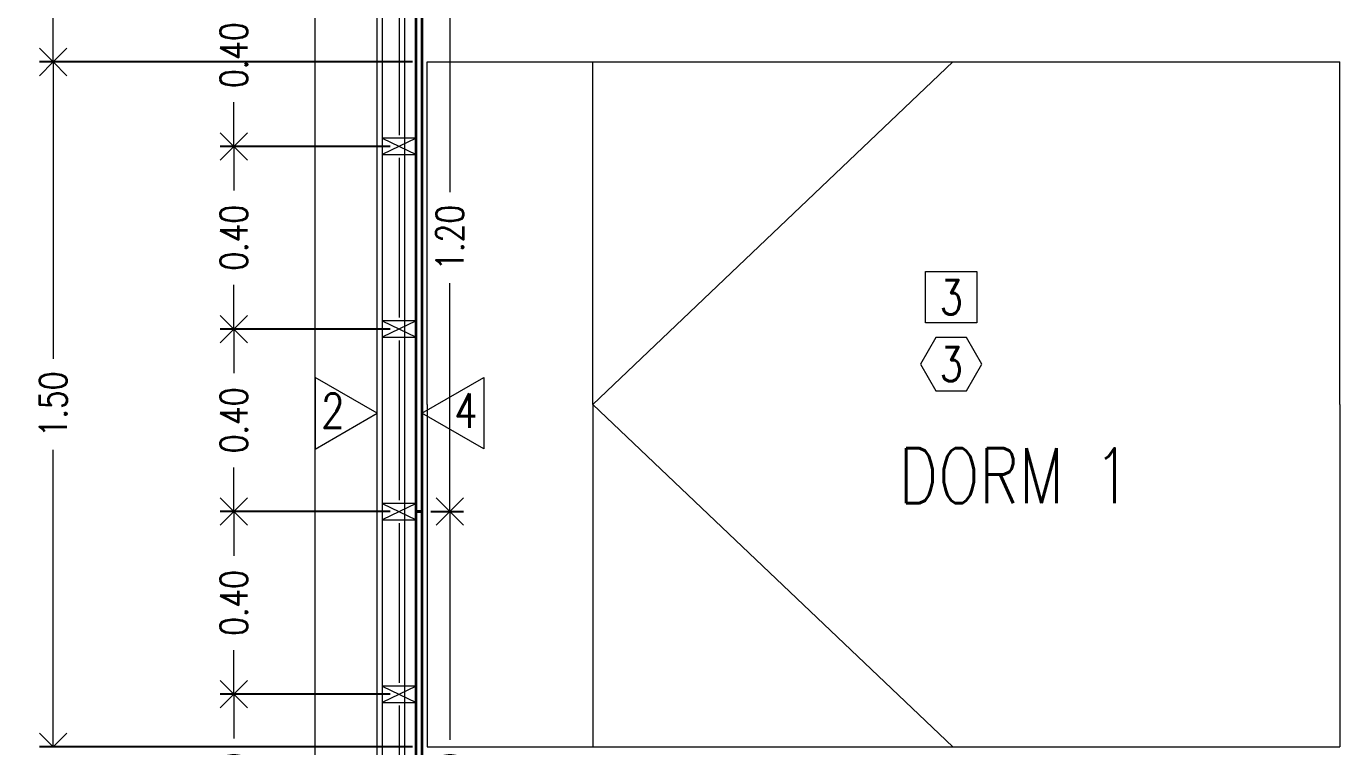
# Model space of a CAD drawing. Header units: metres. Extents: x -2 to 612, y -64 to 156.
# Drawn here: x 456.669 to 459.548, y 43.947 to 45.525 of the extents above; entities that cross this region are included whole.
import ezdxf

# ---------------------------------------------------------------- set-up
doc = ezdxf.new("R2010")
doc.units = ezdxf.units.M
doc.header["$LTSCALE"] = 5
doc.header["$MEASUREMENT"] = 0
doc.layers.get('0').update_dxf_attribs({"color": 30})
doc.layers.get('DEFPOINTS').update_dxf_attribs({"color": 210})
for name, color, linetype, lineweight in [('A-ANNO-DIMS', 3, 'Continuous', 18), ('A-ANNO-SYMB', 3, 'Continuous', 18), ('A-ANNO-TEXT', 3, 'Continuous', 18), ('A-DETL-MBND', 3, 'Continuous', 18), ('A-ELEV-IDEN', 3, 'Continuous', 18), ('A-FURN', 8, 'Continuous', 18), ('A-SECT-MCUT', 7, 'Continuous', 35), ('A-WALL-PATT', 8, 'Continuous', 18), ('A-WALL-STUD', 3, 'Continuous', 18)]:
    doc.layers.add(name, color=color, linetype=linetype, lineweight=lineweight)
doc.styles.add('E-ROMANS', font='romans.shx', dxfattribs={"width": 0.8})
doc.dimstyles.new('E-0050_ARW_12', dxfattribs={"dimscale": 0.001, "dimtxt": 60, "dimasz": 60, "dimexe": 30, "dimexo": 20, "dimgap": 30, "dimtad": 0, "dimzin": 0, "dimdsep": 46, "dimtxsty": 'E-ROMANS', "dimblk": 'OPEN90', "dimcen": 30, "dimclrd": 256, "dimclre": 256, "dimclrt": 256, "dimadec": 0, "dimazin": 0, "dimtfac": 1, "dimtmove": 1, "dimatfit": 3, "dimldrblk": 'OPEN90', "dimfxl": 1, "dimtfill": 1, "dimtolj": 1, "dimtzin": 0, "dimlwd": -1, "dimarcsym": 0})

# ---------------------------------------------------------------- blocks, each defined once
blk = doc.blocks.new('_Open90')
at = {"color": 0, "linetype": 'ByBlock', "lineweight": -2}
for p, q in [((-0.5, 0.5), (0, 0)), ((0, 0), (-1, 0)), ((0, 0), (-0.5, -0.5))]:
    blk.add_line(p, q, dxfattribs=at)
blk = doc.blocks.new('*D344')
at = {"layer": 'A-ANNO-DIMS', "lineweight": -2, "transparency": 16777216}
for p, q in [((457.5555, 44.4615), (457.6274, 44.4615)), ((457.5555, 43.2615), (457.6274, 43.2615))]:
    blk.add_line(p, q, dxfattribs=at)
at = {"layer": 'A-ANNO-DIMS', "transparency": 16777216}
for p, q in [((457.5974, 44.4015), (457.5974, 43.9613)), ((457.5974, 43.3215), (457.5974, 43.7618))]:
    blk.add_line(p, q, dxfattribs=at)
at = {"layer": 'DEFPOINTS', "color": 0, "transparency": 16777216}
for p in [(457.5355, 44.4615), (457.5974, 44.4615), (457.5355, 43.2615)]:
    blk.add_point(p, dxfattribs=at)
at = {"layer": 'A-ANNO-DIMS', "transparency": 16777216, "xscale": 0.06, "yscale": 0.06, "zscale": 0.06}
for p, rotation in [((457.5974, 44.4615), 90), ((457.5974, 43.2615), 270)]:
    blk.add_blockref('_Open90', p, dxfattribs=dict(at, rotation=rotation))
at = {"layer": 'A-ANNO-DIMS', "transparency": 16777216, "insert": (457.5974, 43.8615), "char_height": 0.06, "attachment_point": 5, "rotation": 90, "style": 'E-ROMANS', "bg_fill": 3, "box_fill_scale": 1.25, "bg_fill_color": 256, "bg_fill_true_color": 13158600, "bg_fill_transparency": 0}
blk.add_mtext('\\A1;1.20', dxfattribs=at)
blk = doc.blocks.new('*D345')
at = {"layer": 'A-ANNO-DIMS', "lineweight": -2, "transparency": 16777216}
for p, q in [((457.5555, 45.6615), (457.6274, 45.6615)), ((457.5555, 44.4615), (457.6274, 44.4615))]:
    blk.add_line(p, q, dxfattribs=at)
at = {"layer": 'A-ANNO-DIMS', "transparency": 16777216}
for p, q in [((457.5974, 45.6015), (457.5974, 45.1613)), ((457.5974, 44.5215), (457.5974, 44.9618))]:
    blk.add_line(p, q, dxfattribs=at)
at = {"layer": 'DEFPOINTS', "color": 0, "transparency": 16777216}
for p in [(457.5355, 45.6615), (457.5974, 45.6615), (457.5355, 44.4615)]:
    blk.add_point(p, dxfattribs=at)
at = {"layer": 'A-ANNO-DIMS', "transparency": 16777216, "xscale": 0.06, "yscale": 0.06, "zscale": 0.06}
for p, rotation in [((457.5974, 45.6615), 90), ((457.5974, 44.4615), 270)]:
    blk.add_blockref('_Open90', p, dxfattribs=dict(at, rotation=rotation))
at = {"layer": 'A-ANNO-DIMS', "transparency": 16777216, "insert": (457.5974, 45.0615), "char_height": 0.06, "attachment_point": 5, "rotation": 90, "style": 'E-ROMANS', "bg_fill": 3, "box_fill_scale": 1.25, "bg_fill_color": 256, "bg_fill_true_color": 13158600, "bg_fill_transparency": 0}
blk.add_mtext('\\A1;1.20', dxfattribs=at)
blk = doc.blocks.new('*D352')
at = {"layer": 'A-ANNO-DIMS', "lineweight": -2, "transparency": 16777216}
for p, q in [((457.466, 44.0615), (457.0938, 44.0615)), ((457.466, 43.6615), (457.0938, 43.6615))]:
    blk.add_line(p, q, dxfattribs=at)
at = {"layer": 'A-ANNO-DIMS', "transparency": 16777216}
for p, q in [((457.1238, 44.0015), (457.1238, 43.9647)), ((457.1238, 43.7215), (457.1238, 43.7584))]:
    blk.add_line(p, q, dxfattribs=at)
at = {"layer": 'DEFPOINTS', "color": 0, "transparency": 16777216}
for p in [(457.1238, 44.0615), (457.486, 44.0615), (457.486, 43.6615)]:
    blk.add_point(p, dxfattribs=at)
at = {"layer": 'A-ANNO-DIMS', "transparency": 16777216, "xscale": 0.06, "yscale": 0.06, "zscale": 0.06}
for p, rotation in [((457.1238, 44.0615), 90), ((457.1238, 43.6615), 270)]:
    blk.add_blockref('_Open90', p, dxfattribs=dict(at, rotation=rotation))
at = {"layer": 'A-ANNO-DIMS', "transparency": 16777216, "insert": (457.1238, 43.8615), "char_height": 0.06, "attachment_point": 5, "rotation": 90, "style": 'E-ROMANS', "bg_fill": 3, "box_fill_scale": 1.25, "bg_fill_color": 256, "bg_fill_true_color": 13158600, "bg_fill_transparency": 0}
blk.add_mtext('\\A1;0.40', dxfattribs=at)
blk = doc.blocks.new('*D353')
at = {"layer": 'A-ANNO-DIMS', "lineweight": -2, "transparency": 16777216}
for p, q in [((457.466, 44.4615), (457.0938, 44.4615)), ((457.466, 44.0615), (457.0938, 44.0615))]:
    blk.add_line(p, q, dxfattribs=at)
at = {"layer": 'A-ANNO-DIMS', "transparency": 16777216}
for p, q in [((457.1238, 44.4015), (457.1238, 44.3647)), ((457.1238, 44.1215), (457.1238, 44.1584))]:
    blk.add_line(p, q, dxfattribs=at)
at = {"layer": 'DEFPOINTS', "color": 0, "transparency": 16777216}
for p in [(457.1238, 44.4615), (457.486, 44.4615), (457.486, 44.0615)]:
    blk.add_point(p, dxfattribs=at)
at = {"layer": 'A-ANNO-DIMS', "transparency": 16777216, "xscale": 0.06, "yscale": 0.06, "zscale": 0.06}
for p, rotation in [((457.1238, 44.4615), 90), ((457.1238, 44.0615), 270)]:
    blk.add_blockref('_Open90', p, dxfattribs=dict(at, rotation=rotation))
at = {"layer": 'A-ANNO-DIMS', "transparency": 16777216, "insert": (457.1238, 44.2615), "char_height": 0.06, "attachment_point": 5, "rotation": 90, "style": 'E-ROMANS', "bg_fill": 3, "box_fill_scale": 1.25, "bg_fill_color": 256, "bg_fill_true_color": 13158600, "bg_fill_transparency": 0}
blk.add_mtext('\\A1;0.40', dxfattribs=at)
blk = doc.blocks.new('*D354')
at = {"layer": 'A-ANNO-DIMS', "lineweight": -2, "transparency": 16777216}
for p, q in [((457.466, 44.8615), (457.0938, 44.8615)), ((457.466, 44.4615), (457.0938, 44.4615))]:
    blk.add_line(p, q, dxfattribs=at)
at = {"layer": 'A-ANNO-DIMS', "transparency": 16777216}
for p, q in [((457.1238, 44.8015), (457.1238, 44.7647)), ((457.1238, 44.5215), (457.1238, 44.5584))]:
    blk.add_line(p, q, dxfattribs=at)
at = {"layer": 'DEFPOINTS', "color": 0, "transparency": 16777216}
for p in [(457.1238, 44.8615), (457.486, 44.8615), (457.486, 44.4615)]:
    blk.add_point(p, dxfattribs=at)
at = {"layer": 'A-ANNO-DIMS', "transparency": 16777216, "xscale": 0.06, "yscale": 0.06, "zscale": 0.06}
for p, rotation in [((457.1238, 44.8615), 90), ((457.1238, 44.4615), 270)]:
    blk.add_blockref('_Open90', p, dxfattribs=dict(at, rotation=rotation))
at = {"layer": 'A-ANNO-DIMS', "transparency": 16777216, "insert": (457.1238, 44.6615), "char_height": 0.06, "attachment_point": 5, "rotation": 90, "style": 'E-ROMANS', "bg_fill": 3, "box_fill_scale": 1.25, "bg_fill_color": 256, "bg_fill_true_color": 13158600, "bg_fill_transparency": 0}
blk.add_mtext('\\A1;0.40', dxfattribs=at)
blk = doc.blocks.new('*D355')
at = {"layer": 'A-ANNO-DIMS', "lineweight": -2, "transparency": 16777216}
for p, q in [((457.466, 45.2615), (457.0938, 45.2615)), ((457.466, 44.8615), (457.0938, 44.8615))]:
    blk.add_line(p, q, dxfattribs=at)
at = {"layer": 'A-ANNO-DIMS', "transparency": 16777216}
for p, q in [((457.1238, 45.2015), (457.1238, 45.1647)), ((457.1238, 44.9215), (457.1238, 44.9584))]:
    blk.add_line(p, q, dxfattribs=at)
at = {"layer": 'DEFPOINTS', "color": 0, "transparency": 16777216}
for p in [(457.1238, 45.2615), (457.486, 45.2615), (457.486, 44.8615)]:
    blk.add_point(p, dxfattribs=at)
at = {"layer": 'A-ANNO-DIMS', "transparency": 16777216, "xscale": 0.06, "yscale": 0.06, "zscale": 0.06}
for p, rotation in [((457.1238, 45.2615), 90), ((457.1238, 44.8615), 270)]:
    blk.add_blockref('_Open90', p, dxfattribs=dict(at, rotation=rotation))
at = {"layer": 'A-ANNO-DIMS', "transparency": 16777216, "insert": (457.1238, 45.0615), "char_height": 0.06, "attachment_point": 5, "rotation": 90, "style": 'E-ROMANS', "bg_fill": 3, "box_fill_scale": 1.25, "bg_fill_color": 256, "bg_fill_true_color": 13158600, "bg_fill_transparency": 0}
blk.add_mtext('\\A1;0.40', dxfattribs=at)
blk = doc.blocks.new('*D356')
at = {"layer": 'A-ANNO-DIMS', "lineweight": -2, "transparency": 16777216}
for p, q in [((457.466, 45.6615), (457.0938, 45.6615)), ((457.466, 45.2615), (457.0938, 45.2615))]:
    blk.add_line(p, q, dxfattribs=at)
at = {"layer": 'A-ANNO-DIMS', "transparency": 16777216}
for p, q in [((457.1238, 45.6015), (457.1238, 45.5647)), ((457.1238, 45.3215), (457.1238, 45.3584))]:
    blk.add_line(p, q, dxfattribs=at)
at = {"layer": 'DEFPOINTS', "color": 0, "transparency": 16777216}
for p in [(457.1238, 45.6615), (457.486, 45.6615), (457.486, 45.2615)]:
    blk.add_point(p, dxfattribs=at)
at = {"layer": 'A-ANNO-DIMS', "transparency": 16777216, "xscale": 0.06, "yscale": 0.06, "zscale": 0.06}
for p, rotation in [((457.1238, 45.6615), 90), ((457.1238, 45.2615), 270)]:
    blk.add_blockref('_Open90', p, dxfattribs=dict(at, rotation=rotation))
at = {"layer": 'A-ANNO-DIMS', "transparency": 16777216, "insert": (457.1238, 45.4615), "char_height": 0.06, "attachment_point": 5, "rotation": 90, "style": 'E-ROMANS', "bg_fill": 3, "box_fill_scale": 1.25, "bg_fill_color": 256, "bg_fill_true_color": 13158600, "bg_fill_transparency": 0}
blk.add_mtext('\\A1;0.40', dxfattribs=at)
blk = doc.blocks.new('*D394')
at = {"layer": 'A-ANNO-DIMS', "lineweight": -2, "transparency": 16777216}
for p, q in [((457.5155, 45.4465), (456.6977, 45.4465)), ((457.5155, 43.9465), (456.6977, 43.9465))]:
    blk.add_line(p, q, dxfattribs=at)
at = {"layer": 'A-ANNO-DIMS', "transparency": 16777216}
for p, q in [((456.7277, 45.3865), (456.7277, 44.7963)), ((456.7277, 44.0065), (456.7277, 44.5968))]:
    blk.add_line(p, q, dxfattribs=at)
at = {"layer": 'DEFPOINTS', "color": 0, "transparency": 16777216}
for p in [(456.7277, 45.4465), (457.5355, 45.4465), (457.5355, 43.9465)]:
    blk.add_point(p, dxfattribs=at)
at = {"layer": 'A-ANNO-DIMS', "transparency": 16777216, "xscale": 0.06, "yscale": 0.06, "zscale": 0.06}
for p, rotation in [((456.7277, 45.4465), 90), ((456.7277, 43.9465), 270)]:
    blk.add_blockref('_Open90', p, dxfattribs=dict(at, rotation=rotation))
at = {"layer": 'A-ANNO-DIMS', "transparency": 16777216, "insert": (456.7277, 44.6965), "char_height": 0.06, "attachment_point": 5, "rotation": 90, "style": 'E-ROMANS', "bg_fill": 3, "box_fill_scale": 1.25, "bg_fill_color": 256, "bg_fill_true_color": 13158600, "bg_fill_transparency": 0}
blk.add_mtext('\\A1;1.50', dxfattribs=at)
blk = doc.blocks.new('*D395')
at = {"layer": 'A-ANNO-DIMS', "lineweight": -2, "transparency": 16777216}
for p, q in [((458.5532, 46.0643), (456.6977, 46.0643)), ((457.5155, 45.4465), (456.6977, 45.4465))]:
    blk.add_line(p, q, dxfattribs=at)
at = {"layer": 'A-ANNO-DIMS', "transparency": 16777216}
for p, q in [((456.7277, 46.0043), (456.7277, 45.8586)), ((456.7277, 45.5065), (456.7277, 45.6523))]:
    blk.add_line(p, q, dxfattribs=at)
at = {"layer": 'DEFPOINTS', "color": 0, "transparency": 16777216}
for p in [(456.7277, 46.0643), (458.5732, 46.0643), (457.5355, 45.4465)]:
    blk.add_point(p, dxfattribs=at)
at = {"layer": 'A-ANNO-DIMS', "transparency": 16777216, "xscale": 0.06, "yscale": 0.06, "zscale": 0.06}
for p, rotation in [((456.7277, 46.0643), 90), ((456.7277, 45.4465), 270)]:
    blk.add_blockref('_Open90', p, dxfattribs=dict(at, rotation=rotation))
at = {"layer": 'A-ANNO-DIMS', "transparency": 16777216, "insert": (456.7277, 45.7554), "char_height": 0.06, "attachment_point": 5, "rotation": 90, "style": 'E-ROMANS', "bg_fill": 3, "box_fill_scale": 1.25, "bg_fill_color": 256, "bg_fill_true_color": 13158600, "bg_fill_transparency": 0}
blk.add_mtext('\\A1;0.62', dxfattribs=at)
blk = doc.blocks.new('*D1212')
at = {"layer": 'A-ANNO-DIMS', "lineweight": -2, "transparency": 16777216}
for p, q in [((457.4405, 47.201), (455.8167, 47.201)), ((457.4295, 43.298), (455.8167, 43.298))]:
    blk.add_line(p, q, dxfattribs=at)
at = {"layer": 'A-ANNO-DIMS', "transparency": 16777216}
for p, q in [((455.8467, 47.141), (455.8467, 45.3527)), ((455.8467, 43.358), (455.8467, 45.1464))]:
    blk.add_line(p, q, dxfattribs=at)
at = {"layer": 'DEFPOINTS', "color": 0, "transparency": 16777216}
for p in [(455.8467, 47.201), (457.4605, 47.201), (457.4495, 43.298)]:
    blk.add_point(p, dxfattribs=at)
at = {"layer": 'A-ANNO-DIMS', "transparency": 16777216, "xscale": 0.06, "yscale": 0.06, "zscale": 0.06}
for p, rotation in [((455.8467, 47.201), 90), ((455.8467, 43.298), 270)]:
    blk.add_blockref('_Open90', p, dxfattribs=dict(at, rotation=rotation))
at = {"layer": 'A-ANNO-DIMS', "transparency": 16777216, "insert": (455.8467, 45.2495), "char_height": 0.06, "attachment_point": 5, "rotation": 90, "style": 'E-ROMANS', "bg_fill": 3, "box_fill_scale": 1.25, "bg_fill_color": 256, "bg_fill_true_color": 13158600, "bg_fill_transparency": 0}
blk.add_mtext('\\A1;3.90', dxfattribs=at)
blk = doc.blocks.new('*D672')
at = {"layer": 'A-ANNO-DIMS', "lineweight": -2, "transparency": 16777216}
for p, q in [((457.4295, 50.2), (455.6632, 50.2)), ((457.4295, 43.298), (455.6632, 43.298))]:
    blk.add_line(p, q, dxfattribs=at)
at = {"layer": 'A-ANNO-DIMS', "transparency": 16777216}
for p, q in [((455.6932, 50.14), (455.6932, 46.851)), ((455.6932, 43.358), (455.6932, 46.647))]:
    blk.add_line(p, q, dxfattribs=at)
at = {"layer": 'DEFPOINTS', "color": 0, "transparency": 16777216}
for p in [(457.4495, 50.2), (455.6932, 43.298), (457.4495, 43.298)]:
    blk.add_point(p, dxfattribs=at)
at = {"layer": 'A-ANNO-DIMS', "transparency": 16777216, "xscale": 0.06, "yscale": 0.06, "zscale": 0.06}
for p, rotation in [((455.6932, 50.2), 90), ((455.6932, 43.298), 270)]:
    blk.add_blockref('_Open90', p, dxfattribs=dict(at, rotation=rotation))
at = {"layer": 'A-ANNO-DIMS', "transparency": 16777216, "insert": (455.6932, 46.749), "char_height": 0.06, "attachment_point": 5, "rotation": 90, "style": 'E-ROMANS', "bg_fill": 3, "box_fill_scale": 1.25, "bg_fill_color": 256, "bg_fill_true_color": 13158600, "bg_fill_transparency": 0}
blk.add_mtext('\\A1;6.90', dxfattribs=at)

msp = doc.modelspace()

# ---------------------------------------------------------------- linework, layer by layer
at = {"layer": 'A-ANNO-TEXT'}
for points in [[(458.63988, 44.98745), (458.75238, 44.98745), (458.75238, 44.87495), (458.63988, 44.87495)], [(458.7298, 44.72627), (458.76346, 44.78458), (458.7298, 44.84289), (458.66247, 44.84289), (458.6288, 44.78458), (458.66247, 44.72627)]]:
    msp.add_lwpolyline(points, close=True, dxfattribs=at)
at = {"layer": 'A-DETL-MBND'}
msp.add_lwpolyline([(457.44853, 50.46153), (457.44863, 42.96154), (457.43763, 42.96154), (457.43763, 50.46153)], close=True, dxfattribs=at)
at = {"layer": 'A-FURN'}
for p, q in [((459.54753, 44.69654), (459.54753, 45.44654)), ((457.91074, 44.69654), (457.91074, 43.94654)), ((457.91074, 44.69654), (458.69932, 43.94654)), ((459.54753, 44.69654), (459.54753, 43.94654))]:
    msp.add_line(p, q, dxfattribs=at)
at = {"layer": 'A-SECT-MCUT'}
for points in [[(457.52353, 44.46154), (457.52353, 45.66154), (457.53553, 45.66154), (457.53553, 44.46154)], [(457.52353, 43.32654), (457.52353, 44.46154), (457.53553, 44.46154), (457.53553, 43.32654)]]:
    msp.add_lwpolyline(points, close=True, dxfattribs=at)

# ---------------------------------------------------------------- texts
at = {"layer": 'A-ANNO-TEXT', "char_height": 0.075, "attachment_point": 5, "rotation": 0.00048, "style": 'E-ROMANS'}
for insert in [(458.69613, 44.9312), (458.69613, 44.78458)]:
    msp.add_mtext('\\pi-0.45,l0.45,t0.45;3', dxfattribs=dict(at, insert=insert))
at = {"layer": 'A-ANNO-TEXT', "insert": (458.83611, 44.54021), "char_height": 0.12, "attachment_point": 5, "style": 'E-ROMANS'}
msp.add_mtext('\\pi-0.36,l0.36,t0.36;DORM 1', dxfattribs=at)

# ---------------------------------------------------------------- next in the draw order: dimensions: what is measured, and where the dimension line sits
at = {"layer": 'A-ANNO-DIMS'}
for base, p1, p2, picture, middle in [((457.59739, 44.46154), (457.53553, 43.26154), (457.53553, 44.46154), '*D344', (457.59739, 43.86154)), ((457.12383, 44.06154), (457.48603, 43.66154), (457.48603, 44.06154), '*D352', (457.12383, 43.86154))]:
    dim = msp.add_linear_dim(base=base, p1=p1, p2=p2, angle=90, dimstyle='E-0050_ARW_12', dxfattribs=at)
    dim.commit()
    dim.dimension.update_dxf_attribs({"geometry": picture, "text_midpoint": middle})

# ---------------------------------------------------------------- next in the draw order: dimensions: what is measured, and where the dimension line sits
for base, p1, p2, picture, middle in [((457.59739, 45.66154), (457.53553, 44.46154), (457.53553, 45.66154), '*D345', (457.59739, 45.06154)), ((457.12383, 44.46154), (457.48603, 44.06154), (457.48603, 44.46154), '*D353', (457.12383, 44.26154))]:
    dim = msp.add_linear_dim(base=base, p1=p1, p2=p2, angle=90, dimstyle='E-0050_ARW_12', dxfattribs=at)
    dim.commit()
    dim.dimension.update_dxf_attribs({"geometry": picture, "text_midpoint": middle})

# ---------------------------------------------------------------- next in the draw order: texts
at = {"layer": 'A-ANNO-TEXT', "insert": (457.63243, 44.68288), "char_height": 0.075, "attachment_point": 5, "rotation": 359.99952, "style": 'E-ROMANS'}
msp.add_mtext('\\pi-0.45,l0.45,t0.45;4', dxfattribs=at)

# ---------------------------------------------------------------- next in the draw order: dimensions: what is measured, and where the dimension line sits
at = {"layer": 'A-ANNO-DIMS'}
dim = msp.add_linear_dim(base=(457.12383, 44.86154), p1=(457.48603, 44.46154), p2=(457.48603, 44.86154), angle=90, dimstyle='E-0050_ARW_12', dxfattribs=at)
dim.commit()
dim.dimension.update_dxf_attribs({"geometry": '*D354', "text_midpoint": (457.12383, 44.66154)})

# ---------------------------------------------------------------- next in the draw order: dimensions: what is measured, and where the dimension line sits
dim = msp.add_linear_dim(base=(457.12383, 45.26154), p1=(457.48603, 44.86154), p2=(457.48603, 45.26154), angle=90, dimstyle='E-0050_ARW_12', dxfattribs=at)
dim.commit()
dim.dimension.update_dxf_attribs({"geometry": '*D355', "text_midpoint": (457.12383, 45.06154)})

# ---------------------------------------------------------------- next in the draw order: dimensions: what is measured, and where the dimension line sits
dim = msp.add_linear_dim(base=(457.12383, 45.66154), p1=(457.48603, 45.26154), p2=(457.48603, 45.66154), angle=90, dimstyle='E-0050_ARW_12', dxfattribs=at)
dim.commit()
dim.dimension.update_dxf_attribs({"geometry": '*D356', "text_midpoint": (457.12383, 45.46154)})

# ---------------------------------------------------------------- next in the draw order: dimensions: what is measured, and where the dimension line sits
dim = msp.add_linear_dim(base=(456.72772, 45.44654), p1=(457.53553, 43.94654), p2=(457.53553, 45.44654), angle=90, dimstyle='E-0050_ARW_12', dxfattribs=at)
dim.commit()
dim.dimension.update_dxf_attribs({"geometry": '*D394', "text_midpoint": (456.72772, 44.69654)})

# ---------------------------------------------------------------- next in the draw order: linework, layer by layer
at = {"layer": 'A-ANNO-TEXT'}
msp.add_lwpolyline([(457.53553, 44.67723), (457.67139, 44.75567), (457.67139, 44.59879)], close=True, dxfattribs=at)
at = {"layer": 'A-FURN'}
for p, q in [((457.54753, 44.69654), (457.54753, 43.94654)), ((457.54753, 43.94654), (459.54753, 43.94654))]:
    msp.add_line(p, q, dxfattribs=at)
at = {"layer": 'A-WALL-PATT', "ltscale": 0.1}
for p, q in [((457.48602, 45.23654), (457.48602, 44.88654)), ((457.48603, 44.83654), (457.48603, 44.48654)), ((457.48602, 44.43654), (457.48602, 44.08654)), ((457.48603, 44.03654), (457.48603, 43.68654))]:
    msp.add_line(p, q, dxfattribs=at)

# ---------------------------------------------------------------- next in the draw order: dimensions: what is measured, and where the dimension line sits
at = {"layer": 'A-ANNO-DIMS'}
dim = msp.add_linear_dim(base=(456.72772, 46.06431), p1=(457.53553, 45.44654), p2=(458.57317, 46.06431), angle=90, dimstyle='E-0050_ARW_12', dxfattribs=at)
dim.commit()
dim.dimension.update_dxf_attribs({"geometry": '*D395', "text_midpoint": (456.72772, 45.75543)})

# ---------------------------------------------------------------- next in the draw order: linework, layer by layer
at = {"layer": 'A-ANNO-SYMB'}
msp.add_line((457.49803, 52.74904), (457.49803, 41.59435), dxfattribs=at)
at = {"layer": 'A-ELEV-IDEN'}
msp.add_lwpolyline([(457.43763, 50.47255), (457.30152, 50.47255), (457.30152, 42.95054), (457.43763, 42.95054)], dxfattribs=at)
at = {"layer": 'A-FURN'}
for p, q in [((457.54753, 44.69654), (457.54753, 45.44654)), ((457.54753, 45.44654), (459.54753, 45.44654)), ((457.91074, 44.69654), (457.91074, 45.44654)), ((457.91074, 44.69654), (458.69932, 45.44654))]:
    msp.add_line(p, q, dxfattribs=at)
at = {"layer": 'A-WALL-PATT', "ltscale": 0.1}
msp.add_line((457.48603, 45.63654), (457.48603, 45.28654), dxfattribs=at)

# ---------------------------------------------------------------- next in the draw order: dimensions: what is measured, and where the dimension line sits
at = {"layer": 'A-ANNO-DIMS'}
dim = msp.add_linear_dim(base=(455.8467, 47.20104), p1=(457.44953, 43.29804), p2=(457.46053, 47.20104), angle=90, dimstyle='E-0050_ARW_12', dxfattribs=at)
dim.commit()
dim.dimension.update_dxf_attribs({"geometry": '*D1212', "text_midpoint": (455.8467, 45.24954)})

# ---------------------------------------------------------------- next in the draw order: dimensions: what is measured, and where the dimension line sits
dim = msp.add_linear_dim(base=(455.69323, 43.29804), p1=(457.44953, 50.20004), p2=(457.44953, 43.29804), angle=90, dimstyle='E-0050_ARW_12', dxfattribs=at)
dim.commit()
dim.dimension.update_dxf_attribs({"geometry": '*D672', "text_midpoint": (455.69323, 46.74904)})

# ---------------------------------------------------------------- next in the draw order: linework, layer by layer
at = {"layer": 'A-ANNO-TEXT'}
msp.add_lwpolyline([(457.43763, 44.67691), (457.30176, 44.75535), (457.30177, 44.59847)], close=True, dxfattribs=at)
at = {"layer": 'A-WALL-STUD'}
for p, q in [((457.52352, 45.27954), (457.44852, 45.24354)), ((457.44852, 45.27954), (457.52352, 45.24354)), ((457.52352, 44.87954), (457.44852, 44.84354)), ((457.44852, 44.87954), (457.52352, 44.84354)), ((457.52352, 44.47954), (457.44852, 44.44354)), ((457.44852, 44.47954), (457.52352, 44.44354)), ((457.52352, 44.07954), (457.44852, 44.04354)), ((457.44852, 44.07954), (457.52352, 44.04354))]:
    msp.add_line(p, q, dxfattribs=at)
for points in [[(457.52352, 45.27954), (457.44852, 45.27954), (457.44852, 45.24354), (457.52352, 45.24354)], [(457.52352, 44.87954), (457.44852, 44.87954), (457.44852, 44.84354), (457.52352, 44.84354)], [(457.52352, 44.47954), (457.44852, 44.47954), (457.44852, 44.44354), (457.52352, 44.44354)], [(457.52352, 44.07954), (457.44852, 44.07954), (457.44852, 44.04354), (457.52352, 44.04354)]]:
    msp.add_lwpolyline(points, close=True, dxfattribs=at)

# ---------------------------------------------------------------- next in the draw order: texts
at = {"layer": 'A-ANNO-TEXT', "insert": (457.34072, 44.68256), "char_height": 0.075, "attachment_point": 5, "rotation": 0.00048, "style": 'E-ROMANS'}
msp.add_mtext('\\pi-0.45,l0.45,t0.45;2', dxfattribs=at)

doc.saveas('drawing.dxf')
